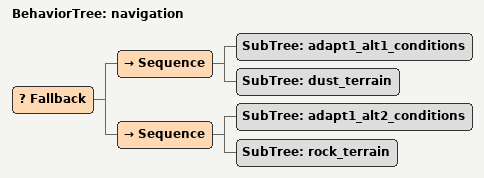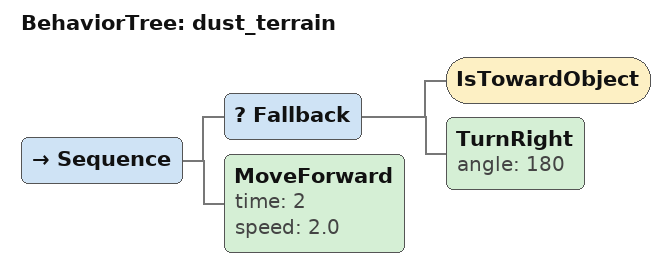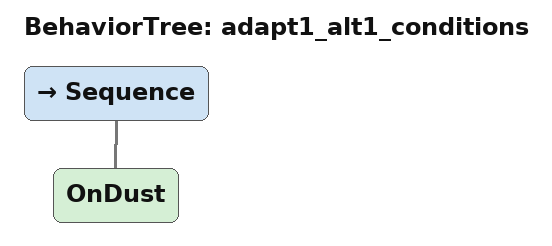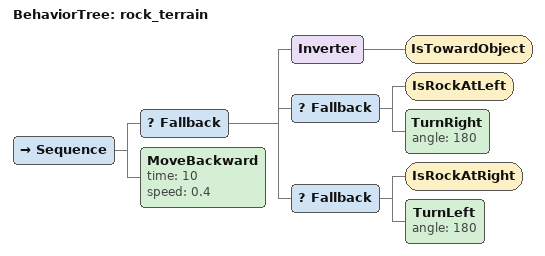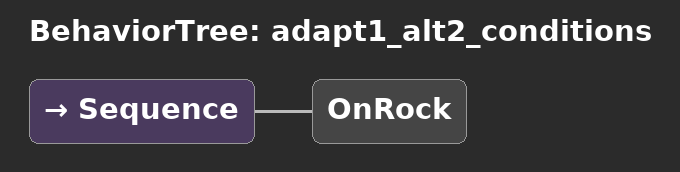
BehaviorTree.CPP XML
<root main_tree_to_execute="MainTree">

	<BehaviorTree ID="navigation"><Fallback><Sequence><SubTree ID="adapt1_alt1_conditions" /><SubTree ID="dust_terrain" /></Sequence><Sequence><SubTree ID="adapt1_alt2_conditions" /><SubTree ID="rock_terrain" /></Sequence></Fallback></BehaviorTree><BehaviorTree ID="dust_terrain">
        <Sequence>
            <Fallback>
                <IsTowardObject />
                <TurnRight angle="180" />
            </Fallback>
            <MoveForward time="2" speed="2.0" />
        </Sequence>
    </BehaviorTree>
<BehaviorTree ID="adapt1_alt1_conditions">
        <Sequence>
            <OnDust />
        </Sequence>
    </BehaviorTree>

<BehaviorTree ID="rock_terrain">
		<Sequence>
			<Fallback>
				<Inverter>
					<IsTowardObject />
				</Inverter>
				<Fallback>
					<IsRockAtLeft />
					<TurnRight angle="180" />
				</Fallback>
				<Fallback>
					<IsRockAtRight />
					<TurnLeft angle="180" />
				</Fallback>
			</Fallback>
			<MoveBackward time="10" speed="0.4" />
		</Sequence>
    </BehaviorTree>
<BehaviorTree ID="adapt1_alt2_conditions">
        <Sequence>
            <OnRock />
        </Sequence>
    </BehaviorTree>

</root>
